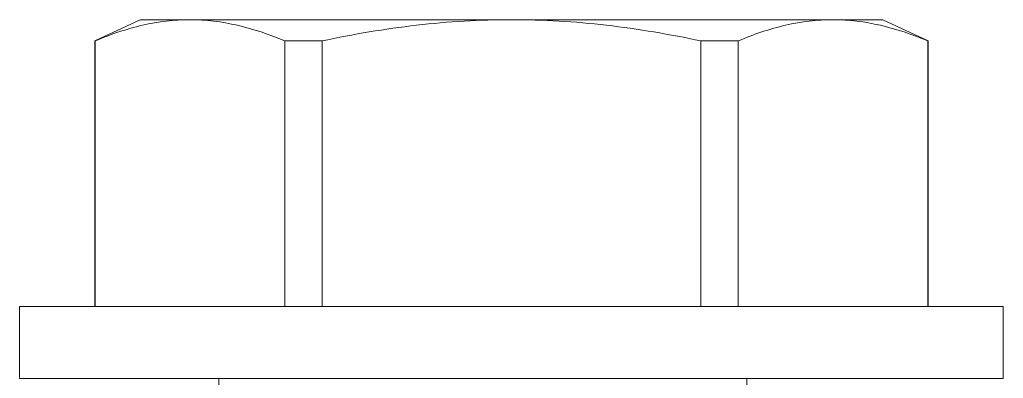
# Model space of a CAD drawing. Header units: inches. Extents: x -333 to 1223, y -450 to 45.
# Drawn here: x -143.212 to -142.384, y -314.47 to -314.168 of the extents above; entities that cross this region are included whole.
import ezdxf
from ezdxf.enums import TextEntityAlignment as Align

# ---------------------------------------------------------------- set-up
doc = ezdxf.new("R2010")
doc.units = ezdxf.units.IN
doc.header["$MEASUREMENT"] = 0
doc.layers.add('NOTES', color=7, linetype='Continuous')
doc.layers.add('PL', color=252, linetype='Continuous')
doc.styles.add('Schedule', font='GOTHIC.TTF', dxfattribs={"width": 0.9})

# ---------------------------------------------------------------- blocks, each defined once
blk = doc.blocks.new('16-18-BLOCK-1')
at = {"lineweight": 0}
for p, q in [((15.2842, -3.01032), (15.24586, -3.0282)), ((15.32607, -3.01032), (15.2842, -3.01032)), ((15.5967, -3.01032), (15.32607, -3.01032)), ((15.86734, -3.01032), (15.5967, -3.01032)), ((15.9092, -3.01032), (15.86734, -3.01032)), ((15.94755, -3.0282), (15.9092, -3.01032)), ((15.24586, -3.0282), (15.24586, -3.25192)), ((15.24633, -3.0282), (15.24586, -3.0282)), ((15.24633, -3.0282), (15.24633, -3.25192)), ((15.43722, -3.0282), (15.40581, -3.0282)), ((15.40581, -3.25192), (15.40581, -3.0282)), ((15.43722, -3.0282), (15.43722, -3.25192)), ((15.75619, -3.25192), (15.75619, -3.0282)), ((15.7876, -3.0282), (15.75619, -3.0282)), ((15.7876, -3.0282), (15.7876, -3.25192)), ((15.94708, -3.25192), (15.94708, -3.0282)), ((15.94755, -3.0282), (15.94708, -3.0282)), ((15.94755, -3.25192), (15.94755, -3.0282)), ((15.1827, -3.25192), (15.1827, -3.31232)), ((16.0107, -3.25192), (15.1827, -3.25192)), ((16.0107, -3.31232), (16.0107, -3.25192)), ((16.0107, -3.31232), (15.1827, -3.31232)), ((15.35043, -3.31232), (15.35043, -3.32013)), ((15.79485, -3.33929), (15.79485, -3.31232))]:
    blk.add_line(p, q, dxfattribs=at)
for points in [[(15.32607, -3.01032), (15.3128, -3.01032), (15.29949, -3.01192), (15.27281, -3.01808), (15.25951, -3.02261), (15.24633, -3.0282)], [(15.43722, -3.0282), (15.46357, -3.02261), (15.49024, -3.01807), (15.54343, -3.01193), (15.57005, -3.01032), (15.5967, -3.01032)], [(15.5967, -3.01032), (15.62332, -3.01032), (15.64996, -3.01193), (15.70331, -3.01809), (15.73001, -3.02265), (15.75619, -3.0282)], [(15.86734, -3.01032), (15.85407, -3.01032), (15.84076, -3.01192), (15.81408, -3.01808), (15.80077, -3.02261), (15.7876, -3.0282)]]:
    blk.add_open_spline(points, degree=3, knots=[0, 0, 0, 0, 0.5, 0.5, 1, 1, 1, 1], dxfattribs=at)
for points in [[(15.40581, -3.0282), (15.37935, -3.01698), (15.35279, -3.01032), (15.32607, -3.01032)], [(15.94708, -3.0282), (15.92062, -3.01698), (15.89405, -3.01032), (15.86734, -3.01032)]]:
    blk.add_open_spline(points, degree=3, dxfattribs=at)
at = {"layer": 'NOTES', "style": 'Schedule', "width": 0.8}
blk.add_attdef('X', text='', height=2, dxfattribs=at).set_placement((63.26994, -4.00727), align=Align.MIDDLE_CENTER)
at = {"layer": 'NOTES', "style": 'Schedule', "width": 0.9}
blk.add_attdef('DESC.', text='', height=2, dxfattribs=at).set_placement((25.7621, -5.74861), align=Align.MIDDLE_LEFT)

msp = doc.modelspace()

# ---------------------------------------------------------------- block references
at = {"layer": 'PL'}
msp.add_blockref('16-18-BLOCK-1', (-158.39494, -311.15737), dxfattribs=at)

doc.saveas('drawing.dxf')
